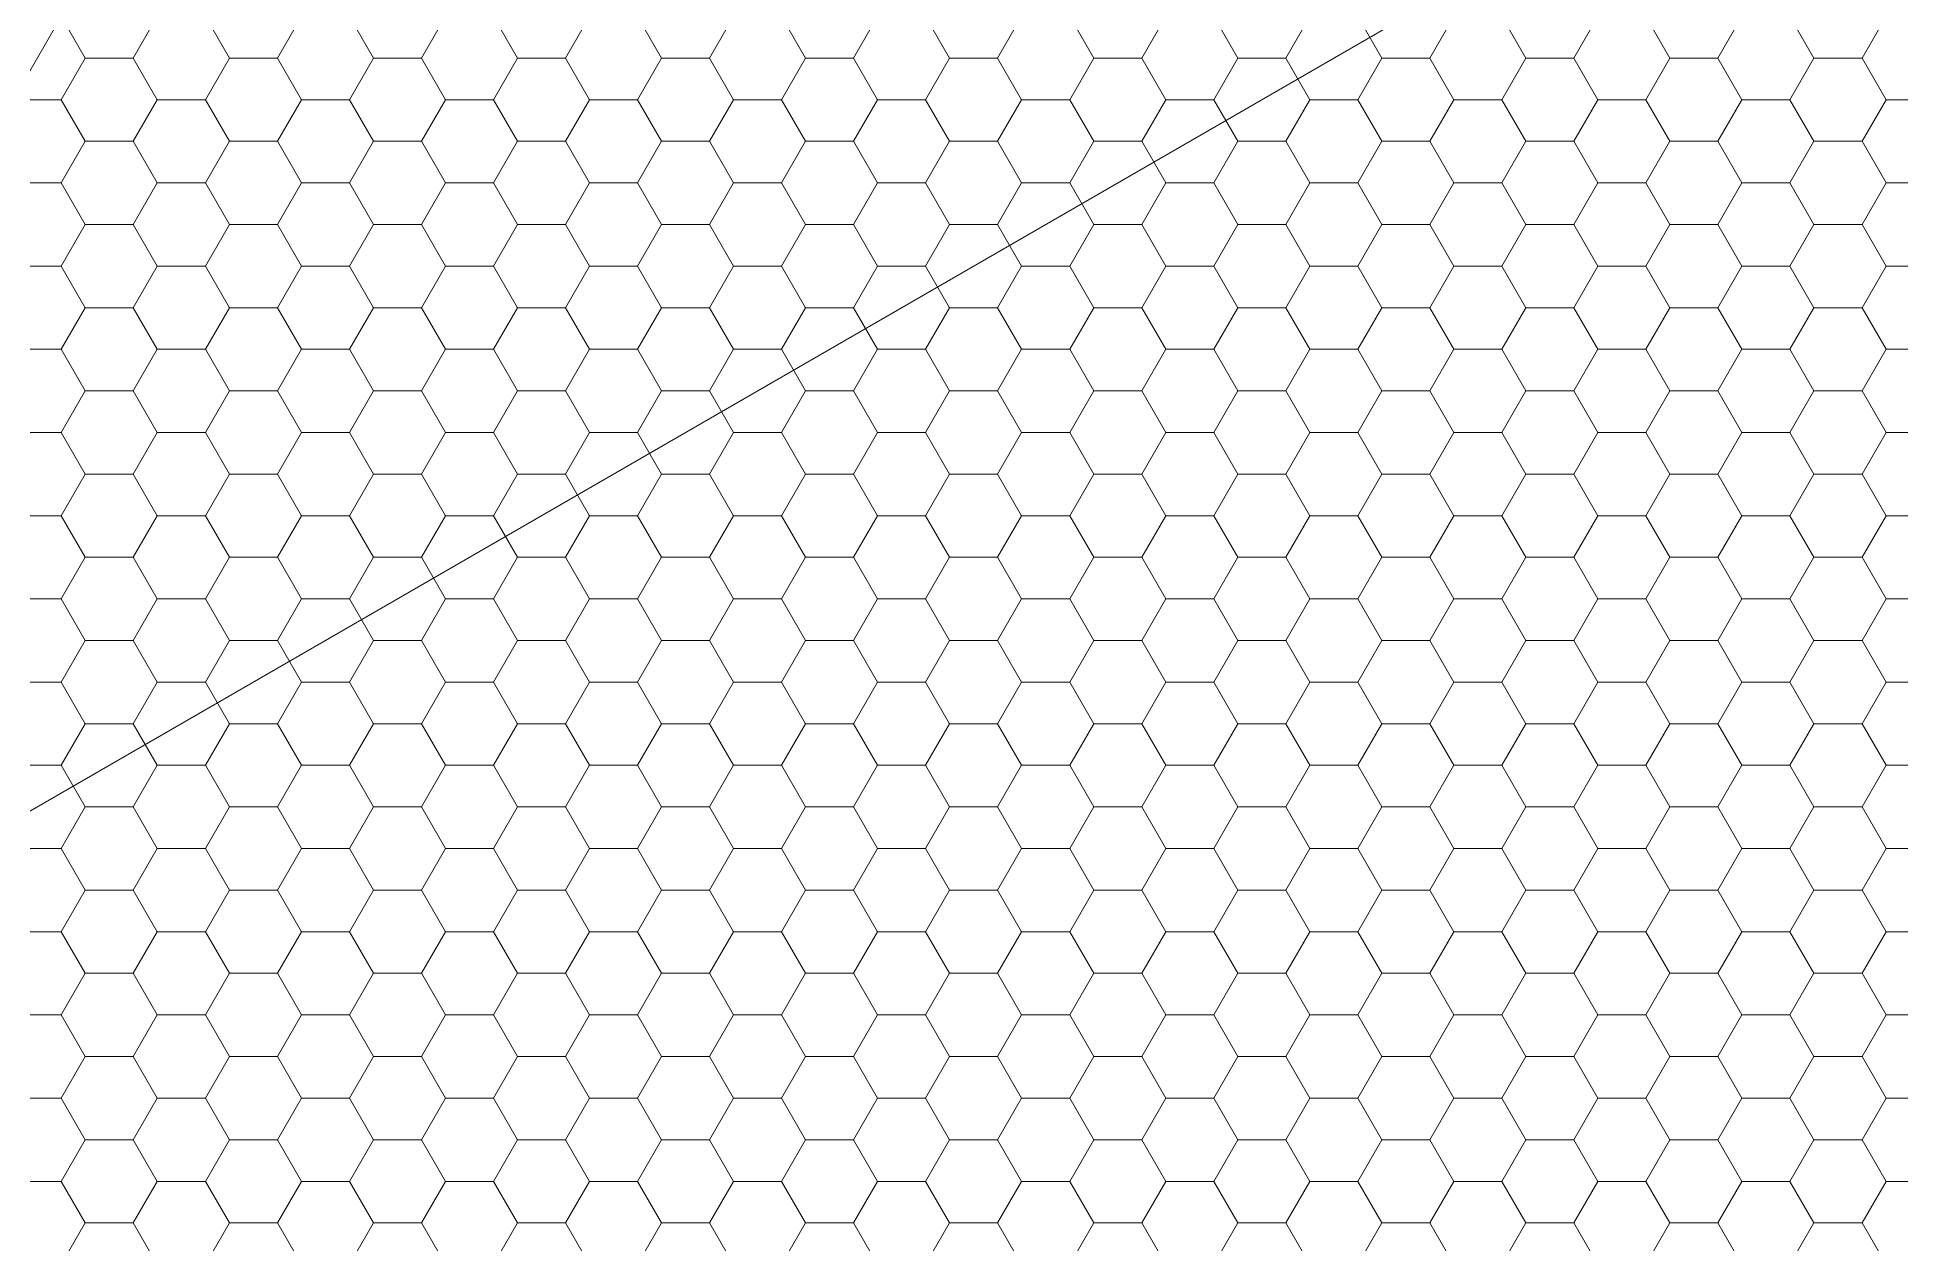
# Model space of a CAD drawing. Header units: inches. Extents: x 59 to 241, y -1 to 185.
# Drawn here: x 163.5 to 202.31, y 85.3 to 110.42 of the extents above; entities that cross this region are included whole.
import ezdxf

# ---------------------------------------------------------------- set-up
doc = ezdxf.new("R2010")
doc.units = ezdxf.units.IN
doc.header["$MEASUREMENT"] = 0
doc.layers.get('0').update_dxf_attribs({"lineweight": 0})
doc.layers.add('Dimensions', color=7, linetype='Continuous', lineweight=0)
doc.styles.get("Standard").update_dxf_attribs({"font": 'arial.ttf'})
doc.dimstyles.get("Standard").update_dxf_attribs({"dimtxt": 0.166667, "dimasz": 0.14, "dimexe": 0.13, "dimexo": 0.0625, "dimgap": 0.06, "dimtad": 0, "dimzin": 0, "dimdsep": 46, "dimtxsty": 'Standard', "dimcen": 0, "dimazin": 0, "dimtfac": 1, "dimtofl": 0, "dimtmove": 0, "dimatfit": 3, "dimfxl": 1, "dimtfillclr": 7, "dimtolj": 1, "dimtzin": 0, "dimarcsym": 0})

# ---------------------------------------------------------------- blocks, each defined once
blk = doc.blocks.new('*D2')
at = {"layer": 'Defpoints', "color": 0}
for p in [(150, 183.597), (201.759, 176.251), (151.157, 89.781), (150, 86.602), (150, 86.602)]:
    blk.add_point(p, dxfattribs=at)
at = {"layer": 'Dimensions', "color": 7, "linetype": 'ByBlock', "lineweight": -2}
for start, end in [(81.5757, 87.6283), (62.3717, 68.4243)]:
    blk.add_arc((150, 86.602), 3.382, start, end, dxfattribs=at)
at = {"layer": 'Dimensions', "color": 7}
for points in [[(150.14, 90.005), (150.139, 89.959), (150, 89.985)], [(151.557, 89.579), (151.58, 89.62), (151.691, 89.532)]]:
    blk.add_solid(points, dxfattribs=at)
at = {"layer": 'Dimensions', "color": 7, "lineweight": 0, "insert": (150.875, 89.87), "char_height": 0.16667, "attachment_point": 5, "rotation": 345}
blk.add_mtext('\\A1;30.00%%d', dxfattribs=at)

msp = doc.modelspace()

# ---------------------------------------------------------------- linework, layer by layer
at = {"color": 7, "linetype": 'Continuous', "lineweight": 0}
for q in [(201.759, 176.251), (240.92, 139.095)]:
    msp.add_line((150, 86.602), q, dxfattribs=at)
at = {"color": 251, "linetype": 'Continuous', "lineweight": 0, "flags": 128}
for points in [[(165.5, 111.717), (164.5, 111.717), (164, 110.851), (164.5, 109.985), (165.5, 109.985), (166, 110.851)], [(168.5, 111.717), (167.5, 111.717), (167, 110.851), (167.5, 109.985), (168.5, 109.985), (169, 110.851)], [(171.5, 111.717), (170.5, 111.717), (170, 110.851), (170.5, 109.985), (171.5, 109.985), (172, 110.851)], [(174.5, 111.717), (173.5, 111.717), (173, 110.851), (173.5, 109.985), (174.5, 109.985), (175, 110.851)], [(177.5, 111.717), (176.5, 111.717), (176, 110.851), (176.5, 109.985), (177.5, 109.985), (178, 110.851)], [(180.5, 111.717), (179.5, 111.717), (179, 110.851), (179.5, 109.985), (180.5, 109.985), (181, 110.851)], [(183.5, 111.717), (182.5, 111.717), (182, 110.851), (182.5, 109.985), (183.5, 109.985), (184, 110.851)], [(186.5, 111.717), (185.5, 111.717), (185, 110.851), (185.5, 109.985), (186.5, 109.985), (187, 110.851)], [(189.5, 111.717), (188.5, 111.717), (188, 110.851), (188.5, 109.985), (189.5, 109.985), (190, 110.851)], [(192.5, 111.717), (191.5, 111.717), (191, 110.851), (191.5, 109.985), (192.5, 109.985), (193, 110.851)], [(195.5, 111.717), (194.5, 111.717), (194, 110.851), (194.5, 109.985), (195.5, 109.985), (196, 110.851)], [(198.5, 111.717), (197.5, 111.717), (197, 110.851), (197.5, 109.985), (198.5, 109.985), (199, 110.851)], [(201.5, 111.717), (200.5, 111.717), (200, 110.851), (200.5, 109.985), (201.5, 109.985), (202, 110.851)], [(164, 110.851), (163, 110.851), (162.5, 109.985), (163, 109.119), (164, 109.119), (164.5, 109.985)], [(167, 110.851), (166, 110.851), (165.5, 109.985), (166, 109.119), (167, 109.119), (167.5, 109.985)], [(170, 110.851), (169, 110.851), (168.5, 109.985), (169, 109.119), (170, 109.119), (170.5, 109.985)], [(173, 110.851), (172, 110.851), (171.5, 109.985), (172, 109.119), (173, 109.119), (173.5, 109.985)], [(176, 110.851), (175, 110.851), (174.5, 109.985), (175, 109.119), (176, 109.119), (176.5, 109.985)], [(179, 110.851), (178, 110.851), (177.5, 109.985), (178, 109.119), (179, 109.119), (179.5, 109.985)], [(182, 110.851), (181, 110.851), (180.5, 109.985), (181, 109.119), (182, 109.119), (182.5, 109.985)], [(185, 110.851), (184, 110.851), (183.5, 109.985), (184, 109.119), (185, 109.119), (185.5, 109.985)], [(188, 110.851), (187, 110.851), (186.5, 109.985), (187, 109.119), (188, 109.119), (188.5, 109.985)], [(191, 110.851), (190, 110.851), (189.5, 109.985), (190, 109.119), (191, 109.119), (191.5, 109.985)], [(194, 110.851), (193, 110.851), (192.5, 109.985), (193, 109.119), (194, 109.119), (194.5, 109.985)], [(197, 110.851), (196, 110.851), (195.5, 109.985), (196, 109.119), (197, 109.119), (197.5, 109.985)], [(200, 110.851), (199, 110.851), (198.5, 109.985), (199, 109.119), (200, 109.119), (200.5, 109.985)], [(203, 110.851), (202, 110.851), (201.5, 109.985), (202, 109.119), (203, 109.119), (203.5, 109.985)], [(165.5, 109.985), (164.5, 109.985), (164, 109.119), (164.5, 108.253), (165.5, 108.253), (166, 109.119)], [(168.5, 109.985), (167.5, 109.985), (167, 109.119), (167.5, 108.253), (168.5, 108.253), (169, 109.119)], [(171.5, 109.985), (170.5, 109.985), (170, 109.119), (170.5, 108.253), (171.5, 108.253), (172, 109.119)], [(174.5, 109.985), (173.5, 109.985), (173, 109.119), (173.5, 108.253), (174.5, 108.253), (175, 109.119)], [(177.5, 109.985), (176.5, 109.985), (176, 109.119), (176.5, 108.253), (177.5, 108.253), (178, 109.119)], [(180.5, 109.985), (179.5, 109.985), (179, 109.119), (179.5, 108.253), (180.5, 108.253), (181, 109.119)], [(183.5, 109.985), (182.5, 109.985), (182, 109.119), (182.5, 108.253), (183.5, 108.253), (184, 109.119)], [(186.5, 109.985), (185.5, 109.985), (185, 109.119), (185.5, 108.253), (186.5, 108.253), (187, 109.119)], [(189.5, 109.985), (188.5, 109.985), (188, 109.119), (188.5, 108.253), (189.5, 108.253), (190, 109.119)], [(192.5, 109.985), (191.5, 109.985), (191, 109.119), (191.5, 108.253), (192.5, 108.253), (193, 109.119)], [(195.5, 109.985), (194.5, 109.985), (194, 109.119), (194.5, 108.253), (195.5, 108.253), (196, 109.119)], [(198.5, 109.985), (197.5, 109.985), (197, 109.119), (197.5, 108.253), (198.5, 108.253), (199, 109.119)], [(201.5, 109.985), (200.5, 109.985), (200, 109.119), (200.5, 108.253), (201.5, 108.253), (202, 109.119)], [(164, 109.119), (163, 109.119), (162.5, 108.253), (163, 107.387), (164, 107.387), (164.5, 108.253)], [(167, 109.119), (166, 109.119), (165.5, 108.253), (166, 107.387), (167, 107.387), (167.5, 108.253)], [(170, 109.119), (169, 109.119), (168.5, 108.253), (169, 107.387), (170, 107.387), (170.5, 108.253)], [(173, 109.119), (172, 109.119), (171.5, 108.253), (172, 107.387), (173, 107.387), (173.5, 108.253)], [(176, 109.119), (175, 109.119), (174.5, 108.253), (175, 107.387), (176, 107.387), (176.5, 108.253)], [(179, 109.119), (178, 109.119), (177.5, 108.253), (178, 107.387), (179, 107.387), (179.5, 108.253)], [(182, 109.119), (181, 109.119), (180.5, 108.253), (181, 107.387), (182, 107.387), (182.5, 108.253)], [(185, 109.119), (184, 109.119), (183.5, 108.253), (184, 107.387), (185, 107.387), (185.5, 108.253)], [(188, 109.119), (187, 109.119), (186.5, 108.253), (187, 107.387), (188, 107.387), (188.5, 108.253)], [(191, 109.119), (190, 109.119), (189.5, 108.253), (190, 107.387), (191, 107.387), (191.5, 108.253)], [(194, 109.119), (193, 109.119), (192.5, 108.253), (193, 107.387), (194, 107.387), (194.5, 108.253)], [(197, 109.119), (196, 109.119), (195.5, 108.253), (196, 107.387), (197, 107.387), (197.5, 108.253)], [(200, 109.119), (199, 109.119), (198.5, 108.253), (199, 107.387), (200, 107.387), (200.5, 108.253)], [(203, 109.119), (202, 109.119), (201.5, 108.253), (202, 107.387), (203, 107.387), (203.5, 108.253)], [(165.5, 108.253), (164.5, 108.253), (164, 107.387), (164.5, 106.521), (165.5, 106.521), (166, 107.387)], [(168.5, 108.253), (167.5, 108.253), (167, 107.387), (167.5, 106.521), (168.5, 106.521), (169, 107.387)], [(171.5, 108.253), (170.5, 108.253), (170, 107.387), (170.5, 106.521), (171.5, 106.521), (172, 107.387)], [(174.5, 108.253), (173.5, 108.253), (173, 107.387), (173.5, 106.521), (174.5, 106.521), (175, 107.387)], [(177.5, 108.253), (176.5, 108.253), (176, 107.387), (176.5, 106.521), (177.5, 106.521), (178, 107.387)], [(180.5, 108.253), (179.5, 108.253), (179, 107.387), (179.5, 106.521), (180.5, 106.521), (181, 107.387)], [(183.5, 108.253), (182.5, 108.253), (182, 107.387), (182.5, 106.521), (183.5, 106.521), (184, 107.387)], [(186.5, 108.253), (185.5, 108.253), (185, 107.387), (185.5, 106.521), (186.5, 106.521), (187, 107.387)], [(189.5, 108.253), (188.5, 108.253), (188, 107.387), (188.5, 106.521), (189.5, 106.521), (190, 107.387)], [(192.5, 108.253), (191.5, 108.253), (191, 107.387), (191.5, 106.521), (192.5, 106.521), (193, 107.387)], [(195.5, 108.253), (194.5, 108.253), (194, 107.387), (194.5, 106.521), (195.5, 106.521), (196, 107.387)], [(198.5, 108.253), (197.5, 108.253), (197, 107.387), (197.5, 106.521), (198.5, 106.521), (199, 107.387)], [(201.5, 108.253), (200.5, 108.253), (200, 107.387), (200.5, 106.521), (201.5, 106.521), (202, 107.387)], [(164, 107.387), (163, 107.387), (162.5, 106.521), (163, 105.655), (164, 105.655), (164.5, 106.521)], [(167, 107.387), (166, 107.387), (165.5, 106.521), (166, 105.655), (167, 105.655), (167.5, 106.521)], [(170, 107.387), (169, 107.387), (168.5, 106.521), (169, 105.655), (170, 105.655), (170.5, 106.521)], [(173, 107.387), (172, 107.387), (171.5, 106.521), (172, 105.655), (173, 105.655), (173.5, 106.521)], [(176, 107.387), (175, 107.387), (174.5, 106.521), (175, 105.655), (176, 105.655), (176.5, 106.521)], [(179, 107.387), (178, 107.387), (177.5, 106.521), (178, 105.655), (179, 105.655), (179.5, 106.521)], [(182, 107.387), (181, 107.387), (180.5, 106.521), (181, 105.655), (182, 105.655), (182.5, 106.521)], [(185, 107.387), (184, 107.387), (183.5, 106.521), (184, 105.655), (185, 105.655), (185.5, 106.521)], [(188, 107.387), (187, 107.387), (186.5, 106.521), (187, 105.655), (188, 105.655), (188.5, 106.521)], [(191, 107.387), (190, 107.387), (189.5, 106.521), (190, 105.655), (191, 105.655), (191.5, 106.521)], [(194, 107.387), (193, 107.387), (192.5, 106.521), (193, 105.655), (194, 105.655), (194.5, 106.521)], [(197, 107.387), (196, 107.387), (195.5, 106.521), (196, 105.655), (197, 105.655), (197.5, 106.521)], [(200, 107.387), (199, 107.387), (198.5, 106.521), (199, 105.655), (200, 105.655), (200.5, 106.521)], [(203, 107.387), (202, 107.387), (201.5, 106.521), (202, 105.655), (203, 105.655), (203.5, 106.521)], [(165.5, 106.521), (164.5, 106.521), (164, 105.655), (164.5, 104.789), (165.5, 104.789), (166, 105.655)], [(168.5, 106.521), (167.5, 106.521), (167, 105.655), (167.5, 104.789), (168.5, 104.789), (169, 105.655)], [(171.5, 106.521), (170.5, 106.521), (170, 105.655), (170.5, 104.789), (171.5, 104.789), (172, 105.655)], [(174.5, 106.521), (173.5, 106.521), (173, 105.655), (173.5, 104.789), (174.5, 104.789), (175, 105.655)], [(177.5, 106.521), (176.5, 106.521), (176, 105.655), (176.5, 104.789), (177.5, 104.789), (178, 105.655)], [(180.5, 106.521), (179.5, 106.521), (179, 105.655), (179.5, 104.789), (180.5, 104.789), (181, 105.655)], [(183.5, 106.521), (182.5, 106.521), (182, 105.655), (182.5, 104.789), (183.5, 104.789), (184, 105.655)], [(186.5, 106.521), (185.5, 106.521), (185, 105.655), (185.5, 104.789), (186.5, 104.789), (187, 105.655)], [(189.5, 106.521), (188.5, 106.521), (188, 105.655), (188.5, 104.789), (189.5, 104.789), (190, 105.655)], [(192.5, 106.521), (191.5, 106.521), (191, 105.655), (191.5, 104.789), (192.5, 104.789), (193, 105.655)], [(195.5, 106.521), (194.5, 106.521), (194, 105.655), (194.5, 104.789), (195.5, 104.789), (196, 105.655)], [(198.5, 106.521), (197.5, 106.521), (197, 105.655), (197.5, 104.789), (198.5, 104.789), (199, 105.655)], [(201.5, 106.521), (200.5, 106.521), (200, 105.655), (200.5, 104.789), (201.5, 104.789), (202, 105.655)], [(164, 105.655), (163, 105.655), (162.5, 104.789), (163, 103.923), (164, 103.923), (164.5, 104.789)], [(167, 105.655), (166, 105.655), (165.5, 104.789), (166, 103.923), (167, 103.923), (167.5, 104.789)], [(170, 105.655), (169, 105.655), (168.5, 104.789), (169, 103.923), (170, 103.923), (170.5, 104.789)], [(173, 105.655), (172, 105.655), (171.5, 104.789), (172, 103.923), (173, 103.923), (173.5, 104.789)], [(176, 105.655), (175, 105.655), (174.5, 104.789), (175, 103.923), (176, 103.923), (176.5, 104.789)], [(179, 105.655), (178, 105.655), (177.5, 104.789), (178, 103.923), (179, 103.923), (179.5, 104.789)], [(182, 105.655), (181, 105.655), (180.5, 104.789), (181, 103.923), (182, 103.923), (182.5, 104.789)], [(185, 105.655), (184, 105.655), (183.5, 104.789), (184, 103.923), (185, 103.923), (185.5, 104.789)], [(188, 105.655), (187, 105.655), (186.5, 104.789), (187, 103.923), (188, 103.923), (188.5, 104.789)], [(191, 105.655), (190, 105.655), (189.5, 104.789), (190, 103.923), (191, 103.923), (191.5, 104.789)], [(194, 105.655), (193, 105.655), (192.5, 104.789), (193, 103.923), (194, 103.923), (194.5, 104.789)], [(197, 105.655), (196, 105.655), (195.5, 104.789), (196, 103.923), (197, 103.923), (197.5, 104.789)], [(200, 105.655), (199, 105.655), (198.5, 104.789), (199, 103.923), (200, 103.923), (200.5, 104.789)], [(203, 105.655), (202, 105.655), (201.5, 104.789), (202, 103.923), (203, 103.923), (203.5, 104.789)], [(165.5, 104.789), (164.5, 104.789), (164, 103.923), (164.5, 103.057), (165.5, 103.057), (166, 103.923)], [(168.5, 104.789), (167.5, 104.789), (167, 103.923), (167.5, 103.057), (168.5, 103.057), (169, 103.923)], [(171.5, 104.789), (170.5, 104.789), (170, 103.923), (170.5, 103.057), (171.5, 103.057), (172, 103.923)], [(174.5, 104.789), (173.5, 104.789), (173, 103.923), (173.5, 103.057), (174.5, 103.057), (175, 103.923)], [(177.5, 104.789), (176.5, 104.789), (176, 103.923), (176.5, 103.057), (177.5, 103.057), (178, 103.923)], [(180.5, 104.789), (179.5, 104.789), (179, 103.923), (179.5, 103.057), (180.5, 103.057), (181, 103.923)], [(183.5, 104.789), (182.5, 104.789), (182, 103.923), (182.5, 103.057), (183.5, 103.057), (184, 103.923)], [(186.5, 104.789), (185.5, 104.789), (185, 103.923), (185.5, 103.057), (186.5, 103.057), (187, 103.923)], [(189.5, 104.789), (188.5, 104.789), (188, 103.923), (188.5, 103.057), (189.5, 103.057), (190, 103.923)], [(192.5, 104.789), (191.5, 104.789), (191, 103.923), (191.5, 103.057), (192.5, 103.057), (193, 103.923)], [(195.5, 104.789), (194.5, 104.789), (194, 103.923), (194.5, 103.057), (195.5, 103.057), (196, 103.923)], [(198.5, 104.789), (197.5, 104.789), (197, 103.923), (197.5, 103.057), (198.5, 103.057), (199, 103.923)], [(201.5, 104.789), (200.5, 104.789), (200, 103.923), (200.5, 103.057), (201.5, 103.057), (202, 103.923)], [(164, 103.923), (163, 103.923), (162.5, 103.057), (163, 102.191), (164, 102.191), (164.5, 103.057)], [(167, 103.923), (166, 103.923), (165.5, 103.057), (166, 102.191), (167, 102.191), (167.5, 103.057)], [(170, 103.923), (169, 103.923), (168.5, 103.057), (169, 102.191), (170, 102.191), (170.5, 103.057)], [(173, 103.923), (172, 103.923), (171.5, 103.057), (172, 102.191), (173, 102.191), (173.5, 103.057)], [(176, 103.923), (175, 103.923), (174.5, 103.057), (175, 102.191), (176, 102.191), (176.5, 103.057)], [(179, 103.923), (178, 103.923), (177.5, 103.057), (178, 102.191), (179, 102.191), (179.5, 103.057)], [(182, 103.923), (181, 103.923), (180.5, 103.057), (181, 102.191), (182, 102.191), (182.5, 103.057)], [(185, 103.923), (184, 103.923), (183.5, 103.057), (184, 102.191), (185, 102.191), (185.5, 103.057)], [(188, 103.923), (187, 103.923), (186.5, 103.057), (187, 102.191), (188, 102.191), (188.5, 103.057)], [(191, 103.923), (190, 103.923), (189.5, 103.057), (190, 102.191), (191, 102.191), (191.5, 103.057)], [(194, 103.923), (193, 103.923), (192.5, 103.057), (193, 102.191), (194, 102.191), (194.5, 103.057)], [(197, 103.923), (196, 103.923), (195.5, 103.057), (196, 102.191), (197, 102.191), (197.5, 103.057)], [(200, 103.923), (199, 103.923), (198.5, 103.057), (199, 102.191), (200, 102.191), (200.5, 103.057)], [(203, 103.923), (202, 103.923), (201.5, 103.057), (202, 102.191), (203, 102.191), (203.5, 103.057)], [(165.5, 103.057), (164.5, 103.057), (164, 102.191), (164.5, 101.325), (165.5, 101.325), (166, 102.191)], [(168.5, 103.057), (167.5, 103.057), (167, 102.191), (167.5, 101.325), (168.5, 101.325), (169, 102.191)], [(171.5, 103.057), (170.5, 103.057), (170, 102.191), (170.5, 101.325), (171.5, 101.325), (172, 102.191)], [(174.5, 103.057), (173.5, 103.057), (173, 102.191), (173.5, 101.325), (174.5, 101.325), (175, 102.191)], [(177.5, 103.057), (176.5, 103.057), (176, 102.191), (176.5, 101.325), (177.5, 101.325), (178, 102.191)], [(180.5, 103.057), (179.5, 103.057), (179, 102.191), (179.5, 101.325), (180.5, 101.325), (181, 102.191)], [(183.5, 103.057), (182.5, 103.057), (182, 102.191), (182.5, 101.325), (183.5, 101.325), (184, 102.191)], [(186.5, 103.057), (185.5, 103.057), (185, 102.191), (185.5, 101.325), (186.5, 101.325), (187, 102.191)], [(189.5, 103.057), (188.5, 103.057), (188, 102.191), (188.5, 101.325), (189.5, 101.325), (190, 102.191)], [(192.5, 103.057), (191.5, 103.057), (191, 102.191), (191.5, 101.325), (192.5, 101.325), (193, 102.191)], [(195.5, 103.057), (194.5, 103.057), (194, 102.191), (194.5, 101.325), (195.5, 101.325), (196, 102.191)], [(198.5, 103.057), (197.5, 103.057), (197, 102.191), (197.5, 101.325), (198.5, 101.325), (199, 102.191)], [(201.5, 103.057), (200.5, 103.057), (200, 102.191), (200.5, 101.325), (201.5, 101.325), (202, 102.191)], [(164, 102.191), (163, 102.191), (162.5, 101.325), (163, 100.459), (164, 100.459), (164.5, 101.325)], [(167, 102.191), (166, 102.191), (165.5, 101.325), (166, 100.459), (167, 100.459), (167.5, 101.325)], [(170, 102.191), (169, 102.191), (168.5, 101.325), (169, 100.459), (170, 100.459), (170.5, 101.325)], [(173, 102.191), (172, 102.191), (171.5, 101.325), (172, 100.459), (173, 100.459), (173.5, 101.325)], [(176, 102.191), (175, 102.191), (174.5, 101.325), (175, 100.459), (176, 100.459), (176.5, 101.325)], [(179, 102.191), (178, 102.191), (177.5, 101.325), (178, 100.459), (179, 100.459), (179.5, 101.325)], [(182, 102.191), (181, 102.191), (180.5, 101.325), (181, 100.459), (182, 100.459), (182.5, 101.325)], [(185, 102.191), (184, 102.191), (183.5, 101.325), (184, 100.459), (185, 100.459), (185.5, 101.325)], [(188, 102.191), (187, 102.191), (186.5, 101.325), (187, 100.459), (188, 100.459), (188.5, 101.325)], [(191, 102.191), (190, 102.191), (189.5, 101.325), (190, 100.459), (191, 100.459), (191.5, 101.325)], [(194, 102.191), (193, 102.191), (192.5, 101.325), (193, 100.459), (194, 100.459), (194.5, 101.325)], [(197, 102.191), (196, 102.191), (195.5, 101.325), (196, 100.459), (197, 100.459), (197.5, 101.325)], [(200, 102.191), (199, 102.191), (198.5, 101.325), (199, 100.459), (200, 100.459), (200.5, 101.325)], [(203, 102.191), (202, 102.191), (201.5, 101.325), (202, 100.459), (203, 100.459), (203.5, 101.325)], [(165.5, 101.325), (164.5, 101.325), (164, 100.459), (164.5, 99.593), (165.5, 99.593), (166, 100.459)], [(168.5, 101.325), (167.5, 101.325), (167, 100.459), (167.5, 99.593), (168.5, 99.593), (169, 100.459)], [(171.5, 101.325), (170.5, 101.325), (170, 100.459), (170.5, 99.593), (171.5, 99.593), (172, 100.459)], [(174.5, 101.325), (173.5, 101.325), (173, 100.459), (173.5, 99.593), (174.5, 99.593), (175, 100.459)], [(177.5, 101.325), (176.5, 101.325), (176, 100.459), (176.5, 99.593), (177.5, 99.593), (178, 100.459)], [(180.5, 101.325), (179.5, 101.325), (179, 100.459), (179.5, 99.593), (180.5, 99.593), (181, 100.459)], [(183.5, 101.325), (182.5, 101.325), (182, 100.459), (182.5, 99.593), (183.5, 99.593), (184, 100.459)], [(186.5, 101.325), (185.5, 101.325), (185, 100.459), (185.5, 99.593), (186.5, 99.593), (187, 100.459)], [(189.5, 101.325), (188.5, 101.325), (188, 100.459), (188.5, 99.593), (189.5, 99.593), (190, 100.459)], [(192.5, 101.325), (191.5, 101.325), (191, 100.459), (191.5, 99.593), (192.5, 99.593), (193, 100.459)], [(195.5, 101.325), (194.5, 101.325), (194, 100.459), (194.5, 99.593), (195.5, 99.593), (196, 100.459)], [(198.5, 101.325), (197.5, 101.325), (197, 100.459), (197.5, 99.593), (198.5, 99.593), (199, 100.459)], [(201.5, 101.325), (200.5, 101.325), (200, 100.459), (200.5, 99.593), (201.5, 99.593), (202, 100.459)], [(164, 100.459), (163, 100.459), (162.5, 99.593), (163, 98.727), (164, 98.727), (164.5, 99.593)], [(167, 100.459), (166, 100.459), (165.5, 99.593), (166, 98.727), (167, 98.727), (167.5, 99.593)], [(170, 100.459), (169, 100.459), (168.5, 99.593), (169, 98.727), (170, 98.727), (170.5, 99.593)], [(173, 100.459), (172, 100.459), (171.5, 99.593), (172, 98.727), (173, 98.727), (173.5, 99.593)], [(176, 100.459), (175, 100.459), (174.5, 99.593), (175, 98.727), (176, 98.727), (176.5, 99.593)], [(179, 100.459), (178, 100.459), (177.5, 99.593), (178, 98.727), (179, 98.727), (179.5, 99.593)], [(182, 100.459), (181, 100.459), (180.5, 99.593), (181, 98.727), (182, 98.727), (182.5, 99.593)], [(185, 100.459), (184, 100.459), (183.5, 99.593), (184, 98.727), (185, 98.727), (185.5, 99.593)], [(188, 100.459), (187, 100.459), (186.5, 99.593), (187, 98.727), (188, 98.727), (188.5, 99.593)], [(191, 100.459), (190, 100.459), (189.5, 99.593), (190, 98.727), (191, 98.727), (191.5, 99.593)], [(194, 100.459), (193, 100.459), (192.5, 99.593), (193, 98.727), (194, 98.727), (194.5, 99.593)], [(197, 100.459), (196, 100.459), (195.5, 99.593), (196, 98.727), (197, 98.727), (197.5, 99.593)], [(200, 100.459), (199, 100.459), (198.5, 99.593), (199, 98.727), (200, 98.727), (200.5, 99.593)], [(203, 100.459), (202, 100.459), (201.5, 99.593), (202, 98.727), (203, 98.727), (203.5, 99.593)], [(165.5, 99.593), (164.5, 99.593), (164, 98.727), (164.5, 97.861), (165.5, 97.861), (166, 98.727)], [(168.5, 99.593), (167.5, 99.593), (167, 98.727), (167.5, 97.861), (168.5, 97.861), (169, 98.727)], [(171.5, 99.593), (170.5, 99.593), (170, 98.727), (170.5, 97.861), (171.5, 97.861), (172, 98.727)], [(174.5, 99.593), (173.5, 99.593), (173, 98.727), (173.5, 97.861), (174.5, 97.861), (175, 98.727)], [(177.5, 99.593), (176.5, 99.593), (176, 98.727), (176.5, 97.861), (177.5, 97.861), (178, 98.727)], [(180.5, 99.593), (179.5, 99.593), (179, 98.727), (179.5, 97.861), (180.5, 97.861), (181, 98.727)], [(183.5, 99.593), (182.5, 99.593), (182, 98.727), (182.5, 97.861), (183.5, 97.861), (184, 98.727)], [(186.5, 99.593), (185.5, 99.593), (185, 98.727), (185.5, 97.861), (186.5, 97.861), (187, 98.727)], [(189.5, 99.593), (188.5, 99.593), (188, 98.727), (188.5, 97.861), (189.5, 97.861), (190, 98.727)], [(192.5, 99.593), (191.5, 99.593), (191, 98.727), (191.5, 97.861), (192.5, 97.861), (193, 98.727)], [(195.5, 99.593), (194.5, 99.593), (194, 98.727), (194.5, 97.861), (195.5, 97.861), (196, 98.727)], [(198.5, 99.593), (197.5, 99.593), (197, 98.727), (197.5, 97.861), (198.5, 97.861), (199, 98.727)], [(201.5, 99.593), (200.5, 99.593), (200, 98.727), (200.5, 97.861), (201.5, 97.861), (202, 98.727)], [(164, 98.727), (163, 98.727), (162.5, 97.861), (163, 96.995), (164, 96.995), (164.5, 97.861)], [(167, 98.727), (166, 98.727), (165.5, 97.861), (166, 96.995), (167, 96.995), (167.5, 97.861)], [(170, 98.727), (169, 98.727), (168.5, 97.861), (169, 96.995), (170, 96.995), (170.5, 97.861)], [(173, 98.727), (172, 98.727), (171.5, 97.861), (172, 96.995), (173, 96.995), (173.5, 97.861)], [(176, 98.727), (175, 98.727), (174.5, 97.861), (175, 96.995), (176, 96.995), (176.5, 97.861)], [(179, 98.727), (178, 98.727), (177.5, 97.861), (178, 96.995), (179, 96.995), (179.5, 97.861)], [(182, 98.727), (181, 98.727), (180.5, 97.861), (181, 96.995), (182, 96.995), (182.5, 97.861)], [(185, 98.727), (184, 98.727), (183.5, 97.861), (184, 96.995), (185, 96.995), (185.5, 97.861)], [(188, 98.727), (187, 98.727), (186.5, 97.861), (187, 96.995), (188, 96.995), (188.5, 97.861)], [(191, 98.727), (190, 98.727), (189.5, 97.861), (190, 96.995), (191, 96.995), (191.5, 97.861)], [(194, 98.727), (193, 98.727), (192.5, 97.861), (193, 96.995), (194, 96.995), (194.5, 97.861)], [(197, 98.727), (196, 98.727), (195.5, 97.861), (196, 96.995), (197, 96.995), (197.5, 97.861)], [(200, 98.727), (199, 98.727), (198.5, 97.861), (199, 96.995), (200, 96.995), (200.5, 97.861)], [(203, 98.727), (202, 98.727), (201.5, 97.861), (202, 96.995), (203, 96.995), (203.5, 97.861)], [(165.5, 97.861), (164.5, 97.861), (164, 96.995), (164.5, 96.129), (165.5, 96.129), (166, 96.995)], [(168.5, 97.861), (167.5, 97.861), (167, 96.995), (167.5, 96.129), (168.5, 96.129), (169, 96.995)], [(171.5, 97.861), (170.5, 97.861), (170, 96.995), (170.5, 96.129), (171.5, 96.129), (172, 96.995)], [(174.5, 97.861), (173.5, 97.861), (173, 96.995), (173.5, 96.129), (174.5, 96.129), (175, 96.995)], [(177.5, 97.861), (176.5, 97.861), (176, 96.995), (176.5, 96.129), (177.5, 96.129), (178, 96.995)], [(180.5, 97.861), (179.5, 97.861), (179, 96.995), (179.5, 96.129), (180.5, 96.129), (181, 96.995)], [(183.5, 97.861), (182.5, 97.861), (182, 96.995), (182.5, 96.129), (183.5, 96.129), (184, 96.995)], [(186.5, 97.861), (185.5, 97.861), (185, 96.995), (185.5, 96.129), (186.5, 96.129), (187, 96.995)], [(189.5, 97.861), (188.5, 97.861), (188, 96.995), (188.5, 96.129), (189.5, 96.129), (190, 96.995)], [(192.5, 97.861), (191.5, 97.861), (191, 96.995), (191.5, 96.129), (192.5, 96.129), (193, 96.995)], [(195.5, 97.861), (194.5, 97.861), (194, 96.995), (194.5, 96.129), (195.5, 96.129), (196, 96.995)], [(198.5, 97.861), (197.5, 97.861), (197, 96.995), (197.5, 96.129), (198.5, 96.129), (199, 96.995)], [(201.5, 97.861), (200.5, 97.861), (200, 96.995), (200.5, 96.129), (201.5, 96.129), (202, 96.995)], [(164, 96.995), (163, 96.995), (162.5, 96.129), (163, 95.263), (164, 95.263), (164.5, 96.129)], [(167, 96.995), (166, 96.995), (165.5, 96.129), (166, 95.263), (167, 95.263), (167.5, 96.129)], [(170, 96.995), (169, 96.995), (168.5, 96.129), (169, 95.263), (170, 95.263), (170.5, 96.129)], [(173, 96.995), (172, 96.995), (171.5, 96.129), (172, 95.263), (173, 95.263), (173.5, 96.129)], [(176, 96.995), (175, 96.995), (174.5, 96.129), (175, 95.263), (176, 95.263), (176.5, 96.129)], [(179, 96.995), (178, 96.995), (177.5, 96.129), (178, 95.263), (179, 95.263), (179.5, 96.129)], [(182, 96.995), (181, 96.995), (180.5, 96.129), (181, 95.263), (182, 95.263), (182.5, 96.129)], [(185, 96.995), (184, 96.995), (183.5, 96.129), (184, 95.263), (185, 95.263), (185.5, 96.129)], [(188, 96.995), (187, 96.995), (186.5, 96.129), (187, 95.263), (188, 95.263), (188.5, 96.129)], [(191, 96.995), (190, 96.995), (189.5, 96.129), (190, 95.263), (191, 95.263), (191.5, 96.129)], [(194, 96.995), (193, 96.995), (192.5, 96.129), (193, 95.263), (194, 95.263), (194.5, 96.129)], [(197, 96.995), (196, 96.995), (195.5, 96.129), (196, 95.263), (197, 95.263), (197.5, 96.129)], [(200, 96.995), (199, 96.995), (198.5, 96.129), (199, 95.263), (200, 95.263), (200.5, 96.129)], [(203, 96.995), (202, 96.995), (201.5, 96.129), (202, 95.263), (203, 95.263), (203.5, 96.129)], [(165.5, 96.129), (164.5, 96.129), (164, 95.263), (164.5, 94.397), (165.5, 94.397), (166, 95.263)], [(168.5, 96.129), (167.5, 96.129), (167, 95.263), (167.5, 94.397), (168.5, 94.397), (169, 95.263)], [(171.5, 96.129), (170.5, 96.129), (170, 95.263), (170.5, 94.397), (171.5, 94.397), (172, 95.263)], [(174.5, 96.129), (173.5, 96.129), (173, 95.263), (173.5, 94.397), (174.5, 94.397), (175, 95.263)], [(177.5, 96.129), (176.5, 96.129), (176, 95.263), (176.5, 94.397), (177.5, 94.397), (178, 95.263)], [(180.5, 96.129), (179.5, 96.129), (179, 95.263), (179.5, 94.397), (180.5, 94.397), (181, 95.263)], [(183.5, 96.129), (182.5, 96.129), (182, 95.263), (182.5, 94.397), (183.5, 94.397), (184, 95.263)], [(186.5, 96.129), (185.5, 96.129), (185, 95.263), (185.5, 94.397), (186.5, 94.397), (187, 95.263)], [(189.5, 96.129), (188.5, 96.129), (188, 95.263), (188.5, 94.397), (189.5, 94.397), (190, 95.263)], [(192.5, 96.129), (191.5, 96.129), (191, 95.263), (191.5, 94.397), (192.5, 94.397), (193, 95.263)], [(195.5, 96.129), (194.5, 96.129), (194, 95.263), (194.5, 94.397), (195.5, 94.397), (196, 95.263)], [(198.5, 96.129), (197.5, 96.129), (197, 95.263), (197.5, 94.397), (198.5, 94.397), (199, 95.263)], [(201.5, 96.129), (200.5, 96.129), (200, 95.263), (200.5, 94.397), (201.5, 94.397), (202, 95.263)], [(164, 95.263), (163, 95.263), (162.5, 94.397), (163, 93.531), (164, 93.531), (164.5, 94.397)], [(167, 95.263), (166, 95.263), (165.5, 94.397), (166, 93.531), (167, 93.531), (167.5, 94.397)], [(170, 95.263), (169, 95.263), (168.5, 94.397), (169, 93.531), (170, 93.531), (170.5, 94.397)], [(173, 95.263), (172, 95.263), (171.5, 94.397), (172, 93.531), (173, 93.531), (173.5, 94.397)], [(176, 95.263), (175, 95.263), (174.5, 94.397), (175, 93.531), (176, 93.531), (176.5, 94.397)], [(179, 95.263), (178, 95.263), (177.5, 94.397), (178, 93.531), (179, 93.531), (179.5, 94.397)], [(182, 95.263), (181, 95.263), (180.5, 94.397), (181, 93.531), (182, 93.531), (182.5, 94.397)], [(185, 95.263), (184, 95.263), (183.5, 94.397), (184, 93.531), (185, 93.531), (185.5, 94.397)], [(188, 95.263), (187, 95.263), (186.5, 94.397), (187, 93.531), (188, 93.531), (188.5, 94.397)], [(191, 95.263), (190, 95.263), (189.5, 94.397), (190, 93.531), (191, 93.531), (191.5, 94.397)], [(194, 95.263), (193, 95.263), (192.5, 94.397), (193, 93.531), (194, 93.531), (194.5, 94.397)], [(197, 95.263), (196, 95.263), (195.5, 94.397), (196, 93.531), (197, 93.531), (197.5, 94.397)], [(200, 95.263), (199, 95.263), (198.5, 94.397), (199, 93.531), (200, 93.531), (200.5, 94.397)], [(203, 95.263), (202, 95.263), (201.5, 94.397), (202, 93.531), (203, 93.531), (203.5, 94.397)], [(165.5, 94.397), (164.5, 94.397), (164, 93.531), (164.5, 92.665), (165.5, 92.665), (166, 93.531)], [(168.5, 94.397), (167.5, 94.397), (167, 93.531), (167.5, 92.665), (168.5, 92.665), (169, 93.531)], [(171.5, 94.397), (170.5, 94.397), (170, 93.531), (170.5, 92.665), (171.5, 92.665), (172, 93.531)], [(174.5, 94.397), (173.5, 94.397), (173, 93.531), (173.5, 92.665), (174.5, 92.665), (175, 93.531)], [(177.5, 94.397), (176.5, 94.397), (176, 93.531), (176.5, 92.665), (177.5, 92.665), (178, 93.531)], [(180.5, 94.397), (179.5, 94.397), (179, 93.531), (179.5, 92.665), (180.5, 92.665), (181, 93.531)], [(183.5, 94.397), (182.5, 94.397), (182, 93.531), (182.5, 92.665), (183.5, 92.665), (184, 93.531)], [(186.5, 94.397), (185.5, 94.397), (185, 93.531), (185.5, 92.665), (186.5, 92.665), (187, 93.531)], [(189.5, 94.397), (188.5, 94.397), (188, 93.531), (188.5, 92.665), (189.5, 92.665), (190, 93.531)], [(192.5, 94.397), (191.5, 94.397), (191, 93.531), (191.5, 92.665), (192.5, 92.665), (193, 93.531)], [(195.5, 94.397), (194.5, 94.397), (194, 93.531), (194.5, 92.665), (195.5, 92.665), (196, 93.531)], [(198.5, 94.397), (197.5, 94.397), (197, 93.531), (197.5, 92.665), (198.5, 92.665), (199, 93.531)], [(201.5, 94.397), (200.5, 94.397), (200, 93.531), (200.5, 92.665), (201.5, 92.665), (202, 93.531)], [(164, 93.531), (163, 93.531), (162.5, 92.665), (163, 91.799), (164, 91.799), (164.5, 92.665)], [(167, 93.531), (166, 93.531), (165.5, 92.665), (166, 91.799), (167, 91.799), (167.5, 92.665)], [(170, 93.531), (169, 93.531), (168.5, 92.665), (169, 91.799), (170, 91.799), (170.5, 92.665)], [(173, 93.531), (172, 93.531), (171.5, 92.665), (172, 91.799), (173, 91.799), (173.5, 92.665)], [(176, 93.531), (175, 93.531), (174.5, 92.665), (175, 91.799), (176, 91.799), (176.5, 92.665)], [(179, 93.531), (178, 93.531), (177.5, 92.665), (178, 91.799), (179, 91.799), (179.5, 92.665)], [(182, 93.531), (181, 93.531), (180.5, 92.665), (181, 91.799), (182, 91.799), (182.5, 92.665)], [(185, 93.531), (184, 93.531), (183.5, 92.665), (184, 91.799), (185, 91.799), (185.5, 92.665)], [(188, 93.531), (187, 93.531), (186.5, 92.665), (187, 91.799), (188, 91.799), (188.5, 92.665)], [(191, 93.531), (190, 93.531), (189.5, 92.665), (190, 91.799), (191, 91.799), (191.5, 92.665)], [(194, 93.531), (193, 93.531), (192.5, 92.665), (193, 91.799), (194, 91.799), (194.5, 92.665)], [(197, 93.531), (196, 93.531), (195.5, 92.665), (196, 91.799), (197, 91.799), (197.5, 92.665)], [(200, 93.531), (199, 93.531), (198.5, 92.665), (199, 91.799), (200, 91.799), (200.5, 92.665)], [(203, 93.531), (202, 93.531), (201.5, 92.665), (202, 91.799), (203, 91.799), (203.5, 92.665)], [(165.5, 92.665), (164.5, 92.665), (164, 91.799), (164.5, 90.933), (165.5, 90.933), (166, 91.799)], [(168.5, 92.665), (167.5, 92.665), (167, 91.799), (167.5, 90.933), (168.5, 90.933), (169, 91.799)], [(171.5, 92.665), (170.5, 92.665), (170, 91.799), (170.5, 90.933), (171.5, 90.933), (172, 91.799)], [(174.5, 92.665), (173.5, 92.665), (173, 91.799), (173.5, 90.933), (174.5, 90.933), (175, 91.799)], [(177.5, 92.665), (176.5, 92.665), (176, 91.799), (176.5, 90.933), (177.5, 90.933), (178, 91.799)], [(180.5, 92.665), (179.5, 92.665), (179, 91.799), (179.5, 90.933), (180.5, 90.933), (181, 91.799)], [(183.5, 92.665), (182.5, 92.665), (182, 91.799), (182.5, 90.933), (183.5, 90.933), (184, 91.799)], [(186.5, 92.665), (185.5, 92.665), (185, 91.799), (185.5, 90.933), (186.5, 90.933), (187, 91.799)], [(189.5, 92.665), (188.5, 92.665), (188, 91.799), (188.5, 90.933), (189.5, 90.933), (190, 91.799)], [(192.5, 92.665), (191.5, 92.665), (191, 91.799), (191.5, 90.933), (192.5, 90.933), (193, 91.799)], [(195.5, 92.665), (194.5, 92.665), (194, 91.799), (194.5, 90.933), (195.5, 90.933), (196, 91.799)], [(198.5, 92.665), (197.5, 92.665), (197, 91.799), (197.5, 90.933), (198.5, 90.933), (199, 91.799)], [(201.5, 92.665), (200.5, 92.665), (200, 91.799), (200.5, 90.933), (201.5, 90.933), (202, 91.799)], [(164, 91.799), (163, 91.799), (162.5, 90.933), (163, 90.067), (164, 90.067), (164.5, 90.933)], [(167, 91.799), (166, 91.799), (165.5, 90.933), (166, 90.067), (167, 90.067), (167.5, 90.933)], [(170, 91.799), (169, 91.799), (168.5, 90.933), (169, 90.067), (170, 90.067), (170.5, 90.933)], [(173, 91.799), (172, 91.799), (171.5, 90.933), (172, 90.067), (173, 90.067), (173.5, 90.933)], [(176, 91.799), (175, 91.799), (174.5, 90.933), (175, 90.067), (176, 90.067), (176.5, 90.933)], [(179, 91.799), (178, 91.799), (177.5, 90.933), (178, 90.067), (179, 90.067), (179.5, 90.933)], [(182, 91.799), (181, 91.799), (180.5, 90.933), (181, 90.067), (182, 90.067), (182.5, 90.933)], [(185, 91.799), (184, 91.799), (183.5, 90.933), (184, 90.067), (185, 90.067), (185.5, 90.933)], [(188, 91.799), (187, 91.799), (186.5, 90.933), (187, 90.067), (188, 90.067), (188.5, 90.933)], [(191, 91.799), (190, 91.799), (189.5, 90.933), (190, 90.067), (191, 90.067), (191.5, 90.933)], [(194, 91.799), (193, 91.799), (192.5, 90.933), (193, 90.067), (194, 90.067), (194.5, 90.933)], [(197, 91.799), (196, 91.799), (195.5, 90.933), (196, 90.067), (197, 90.067), (197.5, 90.933)], [(200, 91.799), (199, 91.799), (198.5, 90.933), (199, 90.067), (200, 90.067), (200.5, 90.933)], [(203, 91.799), (202, 91.799), (201.5, 90.933), (202, 90.067), (203, 90.067), (203.5, 90.933)], [(165.5, 90.933), (164.5, 90.933), (164, 90.067), (164.5, 89.201), (165.5, 89.201), (166, 90.067)], [(168.5, 90.933), (167.5, 90.933), (167, 90.067), (167.5, 89.201), (168.5, 89.201), (169, 90.067)], [(171.5, 90.933), (170.5, 90.933), (170, 90.067), (170.5, 89.201), (171.5, 89.201), (172, 90.067)], [(174.5, 90.933), (173.5, 90.933), (173, 90.067), (173.5, 89.201), (174.5, 89.201), (175, 90.067)], [(177.5, 90.933), (176.5, 90.933), (176, 90.067), (176.5, 89.201), (177.5, 89.201), (178, 90.067)], [(180.5, 90.933), (179.5, 90.933), (179, 90.067), (179.5, 89.201), (180.5, 89.201), (181, 90.067)], [(183.5, 90.933), (182.5, 90.933), (182, 90.067), (182.5, 89.201), (183.5, 89.201), (184, 90.067)], [(186.5, 90.933), (185.5, 90.933), (185, 90.067), (185.5, 89.201), (186.5, 89.201), (187, 90.067)], [(189.5, 90.933), (188.5, 90.933), (188, 90.067), (188.5, 89.201), (189.5, 89.201), (190, 90.067)], [(192.5, 90.933), (191.5, 90.933), (191, 90.067), (191.5, 89.201), (192.5, 89.201), (193, 90.067)], [(195.5, 90.933), (194.5, 90.933), (194, 90.067), (194.5, 89.201), (195.5, 89.201), (196, 90.067)], [(198.5, 90.933), (197.5, 90.933), (197, 90.067), (197.5, 89.201), (198.5, 89.201), (199, 90.067)], [(201.5, 90.933), (200.5, 90.933), (200, 90.067), (200.5, 89.201), (201.5, 89.201), (202, 90.067)], [(164, 90.067), (163, 90.067), (162.5, 89.201), (163, 88.335), (164, 88.335), (164.5, 89.201)], [(167, 90.067), (166, 90.067), (165.5, 89.201), (166, 88.335), (167, 88.335), (167.5, 89.201)], [(170, 90.067), (169, 90.067), (168.5, 89.201), (169, 88.335), (170, 88.335), (170.5, 89.201)], [(173, 90.067), (172, 90.067), (171.5, 89.201), (172, 88.335), (173, 88.335), (173.5, 89.201)], [(176, 90.067), (175, 90.067), (174.5, 89.201), (175, 88.335), (176, 88.335), (176.5, 89.201)], [(179, 90.067), (178, 90.067), (177.5, 89.201), (178, 88.335), (179, 88.335), (179.5, 89.201)], [(182, 90.067), (181, 90.067), (180.5, 89.201), (181, 88.335), (182, 88.335), (182.5, 89.201)], [(185, 90.067), (184, 90.067), (183.5, 89.201), (184, 88.335), (185, 88.335), (185.5, 89.201)], [(188, 90.067), (187, 90.067), (186.5, 89.201), (187, 88.335), (188, 88.335), (188.5, 89.201)], [(191, 90.067), (190, 90.067), (189.5, 89.201), (190, 88.335), (191, 88.335), (191.5, 89.201)], [(194, 90.067), (193, 90.067), (192.5, 89.201), (193, 88.335), (194, 88.335), (194.5, 89.201)], [(197, 90.067), (196, 90.067), (195.5, 89.201), (196, 88.335), (197, 88.335), (197.5, 89.201)], [(200, 90.067), (199, 90.067), (198.5, 89.201), (199, 88.335), (200, 88.335), (200.5, 89.201)], [(203, 90.067), (202, 90.067), (201.5, 89.201), (202, 88.335), (203, 88.335), (203.5, 89.201)], [(165.5, 89.201), (164.5, 89.201), (164, 88.335), (164.5, 87.469), (165.5, 87.469), (166, 88.335)], [(168.5, 89.201), (167.5, 89.201), (167, 88.335), (167.5, 87.469), (168.5, 87.469), (169, 88.335)], [(171.5, 89.201), (170.5, 89.201), (170, 88.335), (170.5, 87.469), (171.5, 87.469), (172, 88.335)], [(174.5, 89.201), (173.5, 89.201), (173, 88.335), (173.5, 87.469), (174.5, 87.469), (175, 88.335)], [(177.5, 89.201), (176.5, 89.201), (176, 88.335), (176.5, 87.469), (177.5, 87.469), (178, 88.335)], [(180.5, 89.201), (179.5, 89.201), (179, 88.335), (179.5, 87.469), (180.5, 87.469), (181, 88.335)], [(183.5, 89.201), (182.5, 89.201), (182, 88.335), (182.5, 87.469), (183.5, 87.469), (184, 88.335)], [(186.5, 89.201), (185.5, 89.201), (185, 88.335), (185.5, 87.469), (186.5, 87.469), (187, 88.335)], [(189.5, 89.201), (188.5, 89.201), (188, 88.335), (188.5, 87.469), (189.5, 87.469), (190, 88.335)], [(192.5, 89.201), (191.5, 89.201), (191, 88.335), (191.5, 87.469), (192.5, 87.469), (193, 88.335)], [(195.5, 89.201), (194.5, 89.201), (194, 88.335), (194.5, 87.469), (195.5, 87.469), (196, 88.335)], [(198.5, 89.201), (197.5, 89.201), (197, 88.335), (197.5, 87.469), (198.5, 87.469), (199, 88.335)], [(201.5, 89.201), (200.5, 89.201), (200, 88.335), (200.5, 87.469), (201.5, 87.469), (202, 88.335)], [(164, 88.335), (163, 88.335), (162.5, 87.469), (163, 86.602), (164, 86.602), (164.5, 87.469)], [(167, 88.335), (166, 88.335), (165.5, 87.469), (166, 86.602), (167, 86.602), (167.5, 87.469)], [(170, 88.335), (169, 88.335), (168.5, 87.469), (169, 86.602), (170, 86.602), (170.5, 87.469)], [(173, 88.335), (172, 88.335), (171.5, 87.469), (172, 86.602), (173, 86.602), (173.5, 87.469)], [(176, 88.335), (175, 88.335), (174.5, 87.469), (175, 86.602), (176, 86.602), (176.5, 87.469)], [(179, 88.335), (178, 88.335), (177.5, 87.469), (178, 86.602), (179, 86.602), (179.5, 87.469)], [(182, 88.335), (181, 88.335), (180.5, 87.469), (181, 86.602), (182, 86.602), (182.5, 87.469)], [(185, 88.335), (184, 88.335), (183.5, 87.469), (184, 86.602), (185, 86.602), (185.5, 87.469)], [(188, 88.335), (187, 88.335), (186.5, 87.469), (187, 86.602), (188, 86.602), (188.5, 87.469)], [(191, 88.335), (190, 88.335), (189.5, 87.469), (190, 86.602), (191, 86.602), (191.5, 87.469)], [(194, 88.335), (193, 88.335), (192.5, 87.469), (193, 86.602), (194, 86.602), (194.5, 87.469)], [(197, 88.335), (196, 88.335), (195.5, 87.469), (196, 86.602), (197, 86.602), (197.5, 87.469)], [(200, 88.335), (199, 88.335), (198.5, 87.469), (199, 86.602), (200, 86.602), (200.5, 87.469)], [(203, 88.335), (202, 88.335), (201.5, 87.469), (202, 86.602), (203, 86.602), (203.5, 87.469)], [(165.5, 87.469), (164.5, 87.469), (164, 86.602), (164.5, 85.736), (165.5, 85.736), (166, 86.602)], [(168.5, 87.469), (167.5, 87.469), (167, 86.602), (167.5, 85.736), (168.5, 85.736), (169, 86.602)], [(171.5, 87.469), (170.5, 87.469), (170, 86.602), (170.5, 85.736), (171.5, 85.736), (172, 86.602)], [(174.5, 87.469), (173.5, 87.469), (173, 86.602), (173.5, 85.736), (174.5, 85.736), (175, 86.602)], [(177.5, 87.469), (176.5, 87.469), (176, 86.602), (176.5, 85.736), (177.5, 85.736), (178, 86.602)], [(180.5, 87.469), (179.5, 87.469), (179, 86.602), (179.5, 85.736), (180.5, 85.736), (181, 86.602)], [(183.5, 87.469), (182.5, 87.469), (182, 86.602), (182.5, 85.736), (183.5, 85.736), (184, 86.602)], [(186.5, 87.469), (185.5, 87.469), (185, 86.602), (185.5, 85.736), (186.5, 85.736), (187, 86.602)], [(189.5, 87.469), (188.5, 87.469), (188, 86.602), (188.5, 85.736), (189.5, 85.736), (190, 86.602)], [(192.5, 87.469), (191.5, 87.469), (191, 86.602), (191.5, 85.736), (192.5, 85.736), (193, 86.602)], [(195.5, 87.469), (194.5, 87.469), (194, 86.602), (194.5, 85.736), (195.5, 85.736), (196, 86.602)], [(198.5, 87.469), (197.5, 87.469), (197, 86.602), (197.5, 85.736), (198.5, 85.736), (199, 86.602)], [(201.5, 87.469), (200.5, 87.469), (200, 86.602), (200.5, 85.736), (201.5, 85.736), (202, 86.602)], [(164, 86.602), (163, 86.602), (162.5, 85.736), (163, 84.87), (164, 84.87), (164.5, 85.736)], [(167, 86.602), (166, 86.602), (165.5, 85.736), (166, 84.87), (167, 84.87), (167.5, 85.736)], [(170, 86.602), (169, 86.602), (168.5, 85.736), (169, 84.87), (170, 84.87), (170.5, 85.736)], [(173, 86.602), (172, 86.602), (171.5, 85.736), (172, 84.87), (173, 84.87), (173.5, 85.736)], [(176, 86.602), (175, 86.602), (174.5, 85.736), (175, 84.87), (176, 84.87), (176.5, 85.736)], [(179, 86.602), (178, 86.602), (177.5, 85.736), (178, 84.87), (179, 84.87), (179.5, 85.736)], [(182, 86.602), (181, 86.602), (180.5, 85.736), (181, 84.87), (182, 84.87), (182.5, 85.736)], [(185, 86.602), (184, 86.602), (183.5, 85.736), (184, 84.87), (185, 84.87), (185.5, 85.736)], [(188, 86.602), (187, 86.602), (186.5, 85.736), (187, 84.87), (188, 84.87), (188.5, 85.736)], [(191, 86.602), (190, 86.602), (189.5, 85.736), (190, 84.87), (191, 84.87), (191.5, 85.736)], [(194, 86.602), (193, 86.602), (192.5, 85.736), (193, 84.87), (194, 84.87), (194.5, 85.736)], [(197, 86.602), (196, 86.602), (195.5, 85.736), (196, 84.87), (197, 84.87), (197.5, 85.736)], [(200, 86.602), (199, 86.602), (198.5, 85.736), (199, 84.87), (200, 84.87), (200.5, 85.736)], [(203, 86.602), (202, 86.602), (201.5, 85.736), (202, 84.87), (203, 84.87), (203.5, 85.736)], [(165.5, 85.736), (164.5, 85.736), (164, 84.87), (164.5, 84.004), (165.5, 84.004), (166, 84.87)], [(168.5, 85.736), (167.5, 85.736), (167, 84.87), (167.5, 84.004), (168.5, 84.004), (169, 84.87)], [(171.5, 85.736), (170.5, 85.736), (170, 84.87), (170.5, 84.004), (171.5, 84.004), (172, 84.87)], [(174.5, 85.736), (173.5, 85.736), (173, 84.87), (173.5, 84.004), (174.5, 84.004), (175, 84.87)], [(177.5, 85.736), (176.5, 85.736), (176, 84.87), (176.5, 84.004), (177.5, 84.004), (178, 84.87)], [(180.5, 85.736), (179.5, 85.736), (179, 84.87), (179.5, 84.004), (180.5, 84.004), (181, 84.87)], [(183.5, 85.736), (182.5, 85.736), (182, 84.87), (182.5, 84.004), (183.5, 84.004), (184, 84.87)], [(186.5, 85.736), (185.5, 85.736), (185, 84.87), (185.5, 84.004), (186.5, 84.004), (187, 84.87)], [(189.5, 85.736), (188.5, 85.736), (188, 84.87), (188.5, 84.004), (189.5, 84.004), (190, 84.87)], [(192.5, 85.736), (191.5, 85.736), (191, 84.87), (191.5, 84.004), (192.5, 84.004), (193, 84.87)], [(195.5, 85.736), (194.5, 85.736), (194, 84.87), (194.5, 84.004), (195.5, 84.004), (196, 84.87)], [(198.5, 85.736), (197.5, 85.736), (197, 84.87), (197.5, 84.004), (198.5, 84.004), (199, 84.87)], [(201.5, 85.736), (200.5, 85.736), (200, 84.87), (200.5, 84.004), (201.5, 84.004), (202, 84.87)]]:
    msp.add_lwpolyline(points, close=True, dxfattribs=at)
at = {"color": 7, "linetype": 'Continuous', "lineweight": 0}
msp.add_circle((150, 86.602), 84, dxfattribs=at)

# ---------------------------------------------------------------- dimensions: what is measured, and where the dimension line sits
at = {"layer": 'Dimensions', "linetype": 'Continuous', "lineweight": 0}
dim = msp.add_angular_dim_2l(base=(151.157, 89.781), line1=((150, 86.602), (150, 183.597)), line2=((150, 86.602), (201.759, 176.251)), dimstyle='Standard', override={"dimexe": 0.125, "dimgap": 0.0625, "dimrnd": 0.01, "dimzin": 3, "dimclrd": 7, "dimclre": 7, "dimclrt": 7, "dimtdec": 3, "dimtofl": 1, "dimfrac": 2}, dxfattribs=at)
dim.commit()
dim.dimension.update_dxf_attribs({"geometry": '*D2', "text_midpoint": (150.875, 89.87)})

doc.saveas('drawing.dxf')
